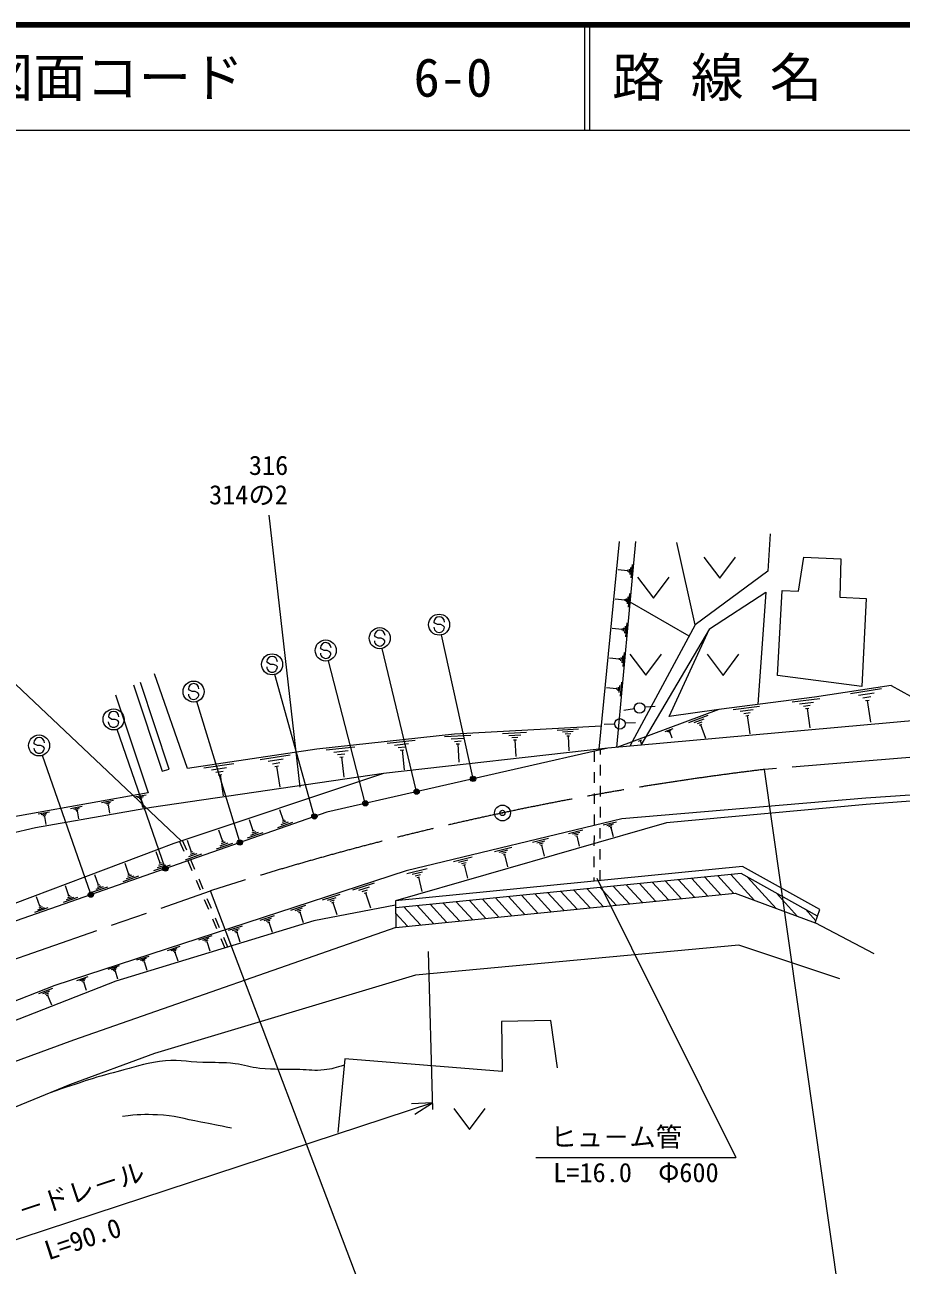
# Model space of a CAD drawing. Units: millimetres at full size, sheet at 1:1000; details may follow other scales. Extents: x 40000 to 680000, y 20000 to 380000.
# Drawn here: x 124572 to 207863, y 262143 to 380000 of the extents above; entities that cross this region are included whole.
import ezdxf
from ezdxf.enums import TextEntityAlignment as Align

# ---------------------------------------------------------------- set-up
doc = ezdxf.new("R2010")
doc.units = ezdxf.units.MM
doc.header["$LTSCALE"] = 1000
doc.header["$PDMODE"] = 32
doc.header["$PDSIZE"] = 500
doc.linetypes.add('CHAIN', pattern=[18.5, 12, -1.5, 3.5, -1.5])
for name, color, linetype, lineweight in [('M-BGD', 7, 'Continuous', 13), ('M-BMK', 2, 'CHAIN', 13), ('M-BMK-SRVR', 3, 'Continuous', 13), ('M-STR-HTXT', 7, 'Continuous', 13), ('M-STR-STRC', 7, 'Continuous', 13), ('M-TTL', 2, 'Continuous', 140), ('M-TTL-LINE', 7, 'Continuous', 18)]:
    doc.layers.add(name, color=color, linetype=linetype, lineweight=lineweight)
doc.layers.add('M-TTL-TXT', color=7, linetype='Continuous')
doc.styles.add('@ＭＳ ゴシック', font='')
doc.styles.add('ＭＳ ゴシック', font='')
doc.styles.get('@ＭＳ ゴシック').set_extended_font_data('@MS Gothic')
doc.styles.get('ＭＳ ゴシック').set_extended_font_data('MS Gothic')

msp = doc.modelspace()

# ---------------------------------------------------------------- linework, layer by layer
at = {"layer": 'M-BGD'}
for p, q in [((150734, 307569), (147782, 333397)), ((181074, 330918), (179126, 311173)), ((180845, 311348), (182651, 330891)), ((188295, 322991), (186552, 330823)), ((189121, 329419), (190621, 327419)), ((190621, 327419), (192121, 329419)), ((181856, 328124), (180957, 328207)), ((181863, 328204), (181849, 328044)), ((181999, 328272), (181969, 327952)), ((182142, 328421), (182083, 327779)), ((182300, 328730), (182182, 327446)), ((182817, 327520), (184317, 325520)), ((184317, 325520), (185817, 327520)), ((181594, 325347), (180683, 325431)), ((181602, 325428), (181587, 325266)), ((181739, 325498), (181709, 325172)), ((181884, 325648), (181824, 324998)), ((182045, 325961), (181924, 324660)), ((187715, 321916), (182119, 325134)), ((181787, 323175), (181665, 321857)), ((181331, 322553), (180408, 322638)), ((181338, 322635), (181323, 322470)), ((181478, 322705), (181447, 322376)), ((181625, 322858), (181564, 322199)), ((189646, 322597), (183111, 311553)), ((181066, 319741), (180131, 319828)), ((181074, 319825), (181058, 319658)), ((181215, 319896), (181184, 319562)), ((181364, 320050), (181302, 319382)), ((181528, 320372), (181405, 319036)), ((182084, 320215), (183584, 318215)), ((183584, 318215), (185084, 320215)), ((189438, 320186), (190938, 318186)), ((190938, 318186), (192438, 320186)), ((180950, 317069), (180919, 316730)), ((181101, 317225), (181039, 316549)), ((181268, 317551), (181143, 316198)), ((180799, 316912), (179852, 317000)), ((180807, 316997), (180791, 316828)), ((197510, 315663), (200140, 316003)), ((203035, 316473), (205983, 316924)), ((203817, 316291), (205291, 316516)), ((204231, 316052), (204968, 316165)), ((182502, 315002), (181513, 314852)), ((184486, 315235), (183488, 315163)), ((191904, 314954), (194381, 315274)), ((192555, 314786), (193793, 314946)), ((198201, 315485), (199516, 315655)), ((198564, 315265), (199222, 315350)), ((198762, 315023), (199091, 315065)), ((198927, 315044), (199165, 313203)), ((204460, 315786), (204829, 315842)), ((204644, 315814), (204960, 313750)), ((180630, 313541), (179631, 313510)), ((182622, 313680), (181622, 313659)), ((187672, 313715), (189514, 314396)), ((188201, 313701), (189122, 314041)), ((188499, 313602), (188960, 313772)), ((188682, 313460), (188913, 313545)), ((188797, 313503), (189274, 312213)), ((192897, 314578), (193516, 314658)), ((193083, 314351), (193393, 314391)), ((193238, 314371), (193462, 312637)), ((164447, 312365), (166949, 312502)), ((169986, 312675), (172254, 312800)), ((170565, 312480), (171699, 312542)), ((175152, 312994), (177200, 313106)), ((175675, 312817), (176699, 312873)), ((175942, 312626), (176454, 312654)), ((176082, 312428), (176338, 312442)), ((176210, 312435), (176288, 311002)), ((185416, 312865), (186177, 313146)), ((185635, 312859), (186015, 313000)), ((185758, 312818), (185948, 312889)), ((185834, 312760), (185929, 312795)), ((185881, 312778), (186078, 312245)), ((153214, 311100), (155949, 311404)), ((158997, 311745), (161668, 312041)), ((159695, 311552), (161030, 311700)), ((160058, 311322), (160726, 311395)), ((165087, 312149), (166337, 312218)), ((165413, 311916), (166038, 311951)), ((165583, 311675), (165896, 311692)), ((165739, 311683), (165835, 309932)), ((170861, 312268), (171428, 312299)), ((171015, 312049), (171299, 312065)), ((171157, 312057), (171244, 310470)), ((182899, 311947), (183199, 312058)), ((183049, 312002), (183160, 311702)), ((146945, 310208), (149807, 310634)), ((147703, 310028), (149134, 310241)), ((153928, 310903), (155296, 311054)), ((154300, 310667), (154984, 310743)), ((154502, 310412), (154843, 310450)), ((154673, 310431), (154885, 308517)), ((160255, 311073), (160589, 311110)), ((160422, 311091), (160629, 309222)), ((178684, 310974), (178682, 309974)), ((179283, 310682), (179284, 311111)), ((141573, 309391), (144424, 309816)), ((142328, 309212), (143753, 309424)), ((142727, 308980), (143439, 309086)), ((148104, 309795), (148819, 309902)), ((148325, 309536), (148683, 309589)), ((148504, 309563), (148802, 307559)), ((178680, 308974), (178678, 307974)), ((179279, 308682), (179281, 309682)), ((203839, 246284), (194864, 309247)), ((142947, 308722), (143304, 308775)), ((143126, 308748), (143422, 306753)), ((179275, 306682), (179277, 307682)), ((134981, 306648), (136104, 306848)), ((135282, 306586), (135843, 306686)), ((135442, 306499), (135723, 306549)), ((178676, 306974), (178674, 305974)), ((128925, 305548), (130031, 305745)), ((129221, 305487), (129774, 305586)), ((129379, 305401), (129656, 305450)), ((129468, 305303), (129606, 305327)), ((129537, 305315), (129675, 304541)), ((131876, 306115), (132990, 306314)), ((132174, 306054), (132731, 306153)), ((132333, 305967), (132612, 306017)), ((132423, 305868), (132562, 305893)), ((132492, 305880), (132631, 305100)), ((135533, 306399), (135673, 306424)), ((135603, 306411), (135743, 305626)), ((149154, 304399), (148800, 305411)), ((179271, 304682), (179273, 305682)), ((125832, 305018), (126930, 305214)), ((126126, 304958), (126675, 305055)), ((126283, 304872), (126557, 304921)), ((126371, 304775), (126508, 304799)), ((126440, 304787), (126577, 304019)), ((146288, 303412), (145923, 304454)), ((150028, 304218), (148583, 303713)), ((149616, 304236), (148893, 303984)), ((149385, 304318), (149023, 304192)), ((149244, 304431), (149063, 304368)), ((178672, 304974), (178670, 303974)), ((179550, 303973), (180815, 304278)), ((179897, 303923), (180529, 304075)), ((143378, 302410), (143003, 303483)), ((147188, 303226), (145699, 302705)), ((146764, 303244), (146020, 302984)), ((146526, 303328), (146154, 303198)), ((146381, 303445), (146195, 303380)), ((176232, 303176), (177620, 303511)), ((176613, 303121), (177307, 303288)), ((176820, 303024), (177167, 303108)), ((176940, 302906), (177113, 302948)), ((177027, 302927), (177261, 301955)), ((178668, 302974), (178666, 301974)), ((179267, 302682), (179269, 303682)), ((180085, 303834), (180401, 303910)), ((180195, 303727), (180353, 303765)), ((180274, 303746), (180487, 302861)), ((139280, 302404), (139671, 301483)), ((139961, 301569), (139570, 302489)), ((140424, 301392), (140037, 302497)), ((144306, 302218), (142772, 301682)), ((143869, 302237), (143102, 301969)), ((143623, 302323), (143240, 302189)), ((143474, 302443), (143282, 302376)), ((169213, 301463), (170866, 301861)), ((172821, 302337), (174339, 302702)), ((173237, 302276), (173996, 302459)), ((173464, 302170), (173843, 302262)), ((173595, 302041), (173785, 302087)), ((173690, 302064), (173946, 301002)), ((137431, 300338), (137051, 301426)), ((141379, 301195), (139800, 300643)), ((140062, 300563), (140453, 299642)), ((140929, 301214), (140139, 300938)), ((140676, 301303), (140281, 301165)), ((140522, 301427), (140325, 301358)), ((140743, 299728), (140352, 300648)), ((165302, 300500), (167096, 300932)), ((165794, 300428), (166691, 300644)), ((169666, 301397), (170492, 301596)), ((169912, 301281), (170325, 301381)), ((170055, 301141), (170262, 301191)), ((170159, 301166), (170437, 300009)), ((178663, 300974), (178661, 299974)), ((179263, 300682), (179265, 301682)), ((134468, 299278), (134105, 300315)), ((138372, 300143), (136817, 299600)), ((137929, 300163), (137151, 299891)), ((137680, 300251), (137291, 300115)), ((137529, 300372), (137334, 300304)), ((160864, 299366), (162805, 299834)), ((161396, 299289), (162367, 299523)), ((166061, 300303), (166510, 300411)), ((166217, 300150), (166441, 300204)), ((166329, 300177), (166631, 298922)), ((179259, 298682), (179261, 299682)), ((131577, 298243), (131232, 299231)), ((131666, 298274), (131489, 298213)), ((135365, 299092), (133883, 298574)), ((134942, 299111), (134201, 298852)), ((134705, 299194), (134335, 299065)), ((134561, 299310), (134376, 299245)), ((140844, 298722), (141235, 297802)), ((141525, 297887), (141134, 298808)), ((155732, 297810), (157794, 298483)), ((161685, 299153), (162171, 299270)), ((161854, 298988), (162096, 299046)), ((161975, 299017), (162302, 297658)), ((178659, 298974), (178659, 298622)), ((183272, 296593), (181736, 298273)), ((184513, 296718), (182979, 298395)), ((185754, 296843), (184222, 298518)), ((186995, 296967), (185465, 298640)), ((188236, 297092), (186708, 298763)), ((189477, 297217), (187951, 298885)), ((190718, 297341), (189194, 299008)), ((191959, 297466), (190437, 299130)), ((193918, 296805), (191680, 299253)), ((195968, 296046), (193251, 299017)), ((126006, 296250), (125694, 297142)), ((129569, 297066), (128227, 296597)), ((128757, 297234), (128429, 298174)), ((129187, 297083), (128515, 296848)), ((128972, 297159), (128636, 297041)), ((128841, 297264), (128673, 297205)), ((132431, 298067), (131020, 297573)), ((132029, 298084), (131323, 297838)), ((131803, 298164), (131450, 298041)), ((164725, 238391), (142212, 297704)), ((152863, 296847), (154532, 297391)), ((153335, 296816), (154169, 297089)), ((156315, 297772), (157346, 298108)), ((156640, 297650), (157155, 297818)), ((156836, 297486), (157094, 297570)), ((156965, 297528), (157436, 296084)), ((170861, 295346), (169306, 297047)), ((172102, 295471), (170549, 297170)), ((173343, 295596), (171792, 297293)), ((174584, 295720), (173035, 297415)), ((175825, 295845), (174278, 297538)), ((177067, 295970), (175521, 297660)), ((178308, 296095), (176764, 297783)), ((179549, 296219), (178007, 297905)), ((180790, 296344), (179250, 298028)), ((182031, 296469), (180493, 298150)), ((198017, 295287), (196002, 297490)), ((126777, 296090), (125502, 295644)), ((126414, 296106), (125776, 295883)), ((126210, 296178), (125891, 296066)), ((126086, 296278), (125926, 296222)), ((141626, 296881), (142017, 295961)), ((142307, 296046), (141916, 296967)), ((149865, 295884), (151276, 296345)), ((150264, 295858), (150969, 296089)), ((150486, 295775), (150839, 295890)), ((153598, 296718), (154015, 296854)), ((153757, 296585), (153965, 296653)), ((153861, 296619), (154242, 295451)), ((162174, 294474), (160605, 296190)), ((163415, 294598), (161848, 296312)), ((164656, 294723), (163091, 296435)), ((165897, 294848), (164334, 296557)), ((167138, 294972), (165577, 296680)), ((168379, 295097), (166820, 296802)), ((169620, 295222), (168063, 296925)), ((199760, 294863), (198753, 295964)), ((142408, 295041), (142799, 294120)), ((143089, 294206), (142698, 295126)), ((146950, 294931), (148307, 295373)), ((147334, 294906), (148012, 295127)), ((147548, 294825), (147887, 294936)), ((147677, 294717), (147846, 294772)), ((147761, 294745), (148071, 293795)), ((150620, 295662), (150797, 295720)), ((150709, 295691), (151031, 294703)), ((160933, 294349), (159826, 295559)), ((205284, 291733), (199693, 294666)), ((141123, 293060), (142374, 293468)), ((143945, 293961), (145249, 294386)), ((144314, 293937), (144965, 294150)), ((144519, 293860), (144845, 293966)), ((144643, 293756), (144806, 293809)), ((144725, 293783), (145022, 292870)), ((138128, 292059), (139328, 292451)), ((141477, 293037), (142102, 293241)), ((141674, 292963), (141986, 293065)), ((141793, 292863), (141949, 292914)), ((141871, 292889), (142157, 292013)), ((143190, 293200), (143581, 292279)), ((143871, 292365), (143480, 293285)), ((135228, 291145), (136377, 291520)), ((135553, 291124), (136127, 291311)), ((135734, 291056), (136021, 291149)), ((138467, 292037), (139067, 292233)), ((138657, 291966), (138956, 292064)), ((138771, 291871), (138921, 291920)), ((138846, 291895), (139119, 291056)), ((163344, 276926), (162949, 291962)), ((132488, 290261), (133587, 290620)), ((132799, 290241), (133348, 290420)), ((132972, 290176), (133247, 290266)), ((133076, 290088), (133214, 290133)), ((133145, 290111), (133396, 289341)), ((135843, 290964), (135987, 291011)), ((135915, 290987), (136177, 290183)), ((129503, 289208), (130607, 289569)), ((129815, 289188), (130367, 289368)), ((129989, 289123), (130265, 289213)), ((130094, 289035), (130232, 289080)), ((130163, 289057), (130415, 288285)), ((125903, 287954), (127241, 288479)), ((126290, 287951), (126959, 288214)), ((126510, 287883), (126844, 288014)), ((126646, 287782), (126813, 287848)), ((126729, 287815), (127097, 286879)), ((163327, 277584), (95652, 255342)), ((163327, 277584), (161330, 277472)), ((161653, 276489), (163327, 277584)), ((165331, 277021), (166831, 275021)), ((166831, 275021), (168331, 277021))]:
    msp.add_line(p, q, dxfattribs=at)
for points in [[(195408, 331644), (195196, 328087), (188295, 322991), (182075, 311459)], [(189646, 322597), (195008, 326083), (194253, 315409)], [(190537, 314928), (185803, 314264), (189646, 322597)], [(179343, 313373), (165409, 312610), (152324, 311160), (140043, 309333), (136886, 318331)], [(206923, 317220), (212415, 314196), (179990, 311271), (153279, 305196), (93568, 284322), (89646, 282907), (73349, 277031)], [(134907, 317302), (137625, 309068), (138289, 309288), (135571, 317521)], [(206923, 317220), (199609, 316101), (190537, 314928), (180845, 311348)], [(133191, 316326), (136305, 307036), (119245, 303995), (111102, 302251), (100747, 299832), (91320, 297302)], [(179990, 311271), (158668, 308850), (136618, 305627), (125590, 303697), (110932, 300283), (102684, 298203), (92026, 294831)], [(297359, 307558), (263243, 307264), (255090, 310004), (225576, 307936), (204509, 306510), (181316, 304553), (160820, 299616), (127429, 288723), (96417, 276546), (82902, 271579), (76115, 269282)], [(158668, 308850), (138744, 302225), (105131, 289545), (87696, 283181), (72935, 278191)], [(297053, 306856), (263132, 306563), (254382, 309503), (225607, 307487), (204527, 305911)], [(204527, 305911), (185562, 304163), (159813, 296765)], [(199916, 295319), (192653, 299349), (159820, 296113)], [(159817, 296340), (152055, 294859), (133221, 289120), (121624, 284587), (84024, 270523), (76523, 268139)], [(159841, 294239), (129187, 283518), (112956, 277556), (81563, 265625), (79628, 264560), (78198, 263447)], [(202018, 289356), (192446, 292550), (161707, 289713), (136883, 282260), (128821, 279287), (119002, 275264), (109961, 271665), (102762, 269174), (89843, 264961), (84651, 263000), (81613, 261606), (79321, 260302)], [(175192, 280891), (174574, 285380), (169868, 285313), (169935, 280557), (155000, 281737), (154316, 274741)]]:
    msp.add_lwpolyline(points, dxfattribs=at)
for points in [[(204131, 317119), (196112, 318167), (196552, 326260), (198097, 326188), (198624, 329405), (202114, 329259), (202041, 325606), (204549, 325497)], [(159813, 296765), (159841, 294239), (192097, 297480), (199693, 294666), (200129, 295944), (192791, 300015)]]:
    msp.add_lwpolyline(points, close=True, dxfattribs=at)
for centre in [(182994, 315089), (181129, 313573)]:
    msp.add_circle(centre, 500, dxfattribs=at)
for points, knots in [([(154944, 281161), (154090, 280881), (153783, 280794), (153013, 280695), (152116, 280579), (151602, 280705), (150698, 280724), (149214, 280756), (148377, 280706), (146899, 280843), (145971, 280929), (145481, 281186), (144554, 281288), (143366, 281420), (142691, 281370), (141497, 281407), (139886, 281457), (138968, 281716), (137371, 281496), (135808, 281281), (134969, 280955), (133443, 280554), (130883, 279881), (130040, 279563), (126975, 278531)], [0, 0, 0, 0, 1, 1, 1, 2, 2, 2, 3, 3, 3, 4, 4, 4, 5, 5, 5, 6, 6, 6, 7, 7, 7, 8, 8, 8, 8]), ([(144204, 275169), (142797, 275455), (142430, 275526), (141290, 275737), (139694, 276032), (138814, 276359), (137192, 276428), (135890, 276484), (135375, 276450), (133858, 276280)], [0, 0, 0, 0, 1, 1, 1, 2, 2, 2, 3, 3, 3, 3])]:
    msp.add_open_spline(points, degree=3, knots=knots, dxfattribs=at)
at = {"layer": 'M-BMK'}
for points in [[(259786, 314384), (227888, 311988), (194864, 309247)], [(74512, 273774), (102595, 283931), (142214, 297705)]]:
    msp.add_lwpolyline(points, dxfattribs=at)
msp.add_arc((228218, 31240), 280000, 96.84145, 107.88858, dxfattribs=at)
at = {"layer": 'M-BMK-SRVR'}
msp.add_circle((169967, 305114), 750, dxfattribs=at)
msp.add_point((169967, 305114), dxfattribs=at)
at = {"layer": 'M-STR-HTXT'}
for p, q in [((139423, 302451), (118298, 322419)), ((178923, 298912), (192153, 272365)), ((173153, 272365), (192153, 272365))]:
    msp.add_line(p, q, dxfattribs=at)
at = {"layer": 'M-STR-STRC'}
for p, q in [((163553, 323146), (163454, 323264)), ((163798, 323007), (163553, 323146)), ((164099, 323004), (163798, 323007)), ((164344, 322892), (164099, 323004)), ((157907, 321861), (157807, 321979)), ((158152, 321721), (157907, 321861)), ((167143, 308503), (164164, 322029)), ((164450, 322756), (164344, 322892)), ((152775, 320688), (152676, 320806)), ((153020, 320549), (152775, 320688)), ((158453, 321719), (158152, 321721)), ((158698, 321607), (158453, 321719)), ((161777, 307283), (158536, 320748)), ((158804, 321471), (158698, 321607)), ((147678, 319373), (147578, 319491)), ((153321, 320546), (153020, 320549)), ((153566, 320434), (153321, 320546)), ((156899, 306173), (153422, 319579)), ((153672, 320298), (153566, 320434)), ((147923, 319234), (147678, 319373)), ((148223, 319232), (147923, 319234)), ((148469, 319120), (148223, 319232)), ((152054, 304926), (148341, 318269)), ((148574, 318983), (148469, 319120)), ((140218, 316787), (140118, 316905)), ((140463, 316648), (140218, 316787)), ((140764, 316645), (140463, 316648)), ((141009, 316533), (140764, 316645)), ((141115, 316397), (141009, 316533)), ((144971, 302450), (140907, 315691)), ((132614, 314140), (132514, 314259)), ((132859, 314001), (132614, 314140)), ((133160, 313999), (132859, 314001)), ((133405, 313887), (133160, 313999)), ((133511, 313751), (133405, 313887)), ((137886, 299973), (133338, 313055)), ((125534, 311665), (125435, 311783)), ((125779, 311526), (125534, 311665)), ((126080, 311524), (125779, 311526)), ((126325, 311412), (126080, 311524)), ((126431, 311276), (126325, 311412)), ((130806, 297498), (126258, 310580))]:
    msp.add_line(p, q, dxfattribs=at)
for centre, radius in [((163949, 323005), 1000), ((158302, 321720), 1000), ((153170, 320547), 1000), ((148073, 319233), 1000), ((140613, 316646), 1000), ((133009, 314000), 1000), ((125929, 311525), 1000), ((167175, 308357), 150), ((167175, 308357), 120), ((167175, 308357), 90), ((167175, 308357), 60), ((167175, 308357), 30), ((161812, 307137), 150), ((161812, 307137), 120), ((161812, 307137), 90), ((161812, 307137), 60), ((161812, 307137), 30), ((156937, 306028), 150), ((156937, 306028), 120), ((156937, 306028), 90), ((156937, 306028), 60), ((156937, 306028), 30), ((152095, 304782), 150), ((152095, 304782), 120), ((152095, 304782), 90), ((152095, 304782), 60), ((152095, 304782), 30), ((145015, 302307), 150), ((145015, 302307), 120), ((145015, 302307), 90), ((145015, 302307), 60), ((145015, 302307), 30), ((137935, 299832), 150), ((137935, 299832), 120), ((137935, 299832), 90), ((137935, 299832), 60), ((137935, 299832), 30), ((130855, 297357), 150), ((130855, 297357), 120), ((130855, 297357), 90), ((130855, 297357), 60), ((130855, 297357), 30)]:
    msp.add_circle(centre, radius, dxfattribs=at)
for centre, start, end in [((163954, 323260), 359.55488, 179.55488), ((158307, 321975), 359.55488, 179.55488), ((163950, 322760), 179.55488, 359.55488), ((153176, 320802), 359.55488, 179.55488), ((158304, 321475), 179.55488, 359.55488), ((148078, 319487), 359.55488, 179.55488), ((153172, 320302), 179.55488, 359.55488), ((148074, 318987), 179.55488, 359.55488), ((140618, 316901), 359.55488, 179.55488), ((140615, 316401), 179.55488, 359.55488), ((133014, 314255), 359.55488, 179.55488), ((133011, 313755), 179.55488, 359.55488), ((125931, 311280), 179.55488, 359.55488), ((125935, 311780), 359.55488, 179.55488)]:
    msp.add_arc(centre, 500, start, end, dxfattribs=at)
for p in [(167175, 308357), (161812, 307137), (156937, 306028), (152095, 304782), (145015, 302307), (137935, 299832), (130855, 297357)]:
    msp.add_point(p, dxfattribs=at)
at = {"layer": 'M-TTL'}
msp.add_line((680000, 380000), (40000, 380000), dxfattribs=at)
at = {"layer": 'M-TTL-LINE'}
for p, q in [((177750, 380000), (177750, 370000)), ((178250, 380000), (178250, 370000)), ((40000, 370000), (680000, 370000))]:
    msp.add_line(p, q, dxfattribs=at)

# ---------------------------------------------------------------- texts
at = {"layer": 'M-BGD', "style": 'ＭＳ ゴシック'}
for s, p in [('316', (147738, 338145)), ('314の2', (145829, 335348))]:
    msp.add_text(s, height=1833, dxfattribs=at).set_placement(p, align=Align.MIDDLE_CENTER)
msp.add_text('ガ－ドレ－ル', height=1833, rotation=18.193, dxfattribs=at).set_placement((129177, 267413), align=Align.BOTTOM_CENTER)
at = {"layer": 'M-BGD', "style": '@ＭＳ ゴシック'}
msp.add_text('L=90.0', height=1833, rotation=18.194, dxfattribs=at).set_placement((129802, 265513), align=Align.TOP_CENTER)
at = {"layer": 'M-STR-HTXT', "style": 'ＭＳ ゴシック'}
msp.add_text('ヒュ－ム管', height=1833, dxfattribs=at).set_placement((174528, 272865), align=Align.BOTTOM_LEFT)
msp.add_text('L=16.0\u3000Φ600', height=1833, dxfattribs=at).set_placement((182653, 271865), align=Align.TOP_CENTER)
at = {"layer": 'M-TTL-TXT', "style": 'ＭＳ ゴシック'}
for s, p in [('路 線 名', (180380, 375000)), ('図面コード', (120380, 375000)), ('6-0', (161521, 375000))]:
    msp.add_text(s, height=3666, dxfattribs=at).set_placement(p, align=Align.MIDDLE_LEFT)

doc.saveas('drawing.dxf')
